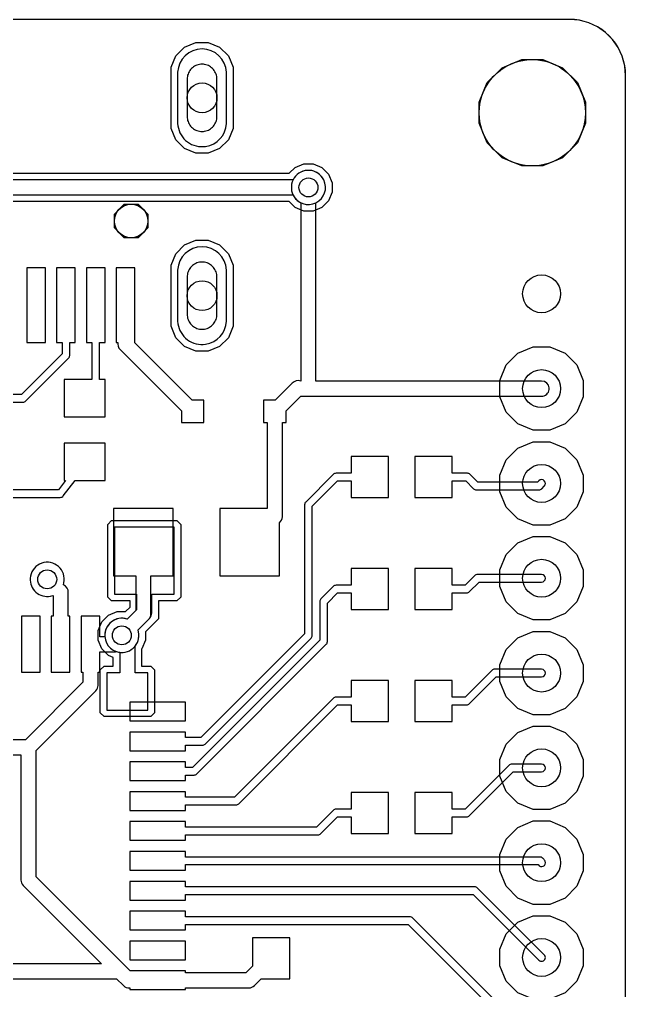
# Model space of a CAD drawing. Header units: millimetres. Extents: x 0 to 60, y 0 to 40.
# Drawn here: x 43.76 to 60, y 13.98 to 40 of the extents above; entities that cross this region are included whole.
import ezdxf

# ---------------------------------------------------------------- set-up
doc = ezdxf.new("R2010")
doc.units = ezdxf.units.MM

msp = doc.modelspace()

# ---------------------------------------------------------------- linework, layer by layer
at = {"layer": '16_copper'}
for points in [[(60, 1.5), (60, 38.5), (60, 38.5), (60, 38.5), (59.978, 38.761), (59.978, 38.761), (59.978, 38.761), (59.91, 39.013), (59.91, 39.013), (59.91, 39.013), (59.799, 39.25), (59.799, 39.25), (59.799, 39.25), (59.649, 39.464), (59.649, 39.464), (59.649, 39.465), (59.465, 39.649), (59.464, 39.649), (59.464, 39.649), (59.25, 39.799), (59.25, 39.799), (59.25, 39.799), (59.013, 39.91), (59.013, 39.91), (59.013, 39.91), (58.761, 39.978), (58.761, 39.978), (58.761, 39.978), (58.5, 40), (58.5, 40), (58.5, 40), (1.5, 40)], [(40.517, 35.881), (50.983, 35.881), (50.983, 35.881), (50.983, 35.881), (51.141, 36.038), (51.374, 36.135), (51.626, 36.135), (51.859, 36.038), (52.038, 35.859), (52.135, 35.626), (52.135, 35.374), (52.038, 35.141), (51.859, 34.962), (51.626, 34.865), (51.374, 34.865), (51.141, 34.962), (50.983, 35.119), (50.983, 35.119), (50.983, 35.119), (40.517, 35.119)]]:
    msp.add_lwpolyline(points, dxfattribs=at)
for points in [[(48.485, 36.415), (48.179, 36.541), (47.945, 36.775), (47.819, 37.081), (47.819, 38.719), (47.945, 39.025), (48.179, 39.259), (48.485, 39.385), (48.815, 39.385), (49.121, 39.259), (49.355, 39.025), (49.481, 38.719), (49.481, 37.081), (49.355, 36.775), (49.121, 36.541), (48.815, 36.415)], [(57.217, 36.075), (56.693, 36.292), (56.292, 36.693), (56.075, 37.217), (56.075, 37.783), (56.292, 38.307), (56.693, 38.708), (57.217, 38.925), (57.783, 38.925), (58.307, 38.708), (58.708, 38.307), (58.925, 37.783), (58.925, 37.217), (58.708, 36.693), (58.307, 36.292), (57.783, 36.075)], [(46.564, 34.15), (46.3, 34.414), (46.3, 34.786), (46.564, 35.05), (46.936, 35.05), (47.2, 34.786), (47.2, 34.414), (46.936, 34.15)], [(48.485, 31.115), (48.179, 31.241), (47.945, 31.475), (47.819, 31.781), (47.819, 33.419), (47.945, 33.725), (48.179, 33.959), (48.485, 34.085), (48.815, 34.085), (49.121, 33.959), (49.355, 33.725), (49.481, 33.419), (49.481, 31.781), (49.355, 31.475), (49.121, 31.241), (48.815, 31.115)], [(57.528, 28.993), (57.117, 29.163), (56.803, 29.477), (56.633, 29.888), (56.633, 30.332), (56.803, 30.743), (57.117, 31.057), (57.528, 31.227), (57.972, 31.227), (58.383, 31.057), (58.697, 30.743), (58.867, 30.332), (58.867, 29.888), (58.697, 29.477), (58.383, 29.163), (57.972, 28.993)], [(57.528, 26.453), (57.117, 26.623), (56.803, 26.937), (56.633, 27.348), (56.633, 27.792), (56.803, 28.203), (57.117, 28.517), (57.528, 28.687), (57.972, 28.687), (58.383, 28.517), (58.697, 28.203), (58.867, 27.792), (58.867, 27.348), (58.697, 26.937), (58.383, 26.623), (57.972, 26.453)], [(46.027, 21.323), (45.923, 21.427), (45.923, 22.573), (46.027, 22.677), (46.269, 22.677), (46.269, 22.678), (46.269, 22.678), (46.269, 22.678), (46.269, 22.678), (46.269, 22.908), (46.269, 22.909), (46.269, 22.909), (46.141, 22.962), (45.962, 23.141), (45.865, 23.374), (45.865, 23.626), (45.962, 23.859), (46.141, 24.038), (46.374, 24.135), (46.596, 24.135), (46.596, 24.135), (46.597, 24.135), (46.719, 24.257), (46.719, 24.258), (46.719, 24.258), (46.719, 24.422), (46.719, 24.423), (46.719, 24.423), (46.719, 24.423), (46.227, 24.423), (46.123, 24.527), (46.123, 26.473), (46.227, 26.577), (47.973, 26.577), (48.077, 26.473), (48.077, 24.527), (47.973, 24.423), (47.481, 24.423), (47.481, 24.422), (47.481, 24.422), (47.481, 24.422), (47.481, 23.942), (47.135, 23.597), (47.135, 23.596), (47.135, 23.596), (47.135, 23.374), (47.038, 23.141), (47.031, 23.133), (47.031, 23.133), (47.031, 23.133), (47.031, 23.133), (47.031, 23.133), (47.031, 22.678), (47.031, 22.677), (47.031, 22.677), (47.031, 22.677), (47.273, 22.677), (47.377, 22.573), (47.377, 21.427), (47.273, 21.323)], [(57.528, 23.913), (57.117, 24.083), (56.803, 24.397), (56.633, 24.808), (56.633, 25.252), (56.803, 25.663), (57.117, 25.977), (57.528, 26.147), (57.972, 26.147), (58.383, 25.977), (58.697, 25.663), (58.867, 25.252), (58.867, 24.808), (58.697, 24.397), (58.383, 24.083), (57.972, 23.913)], [(57.528, 21.373), (57.117, 21.543), (56.803, 21.857), (56.633, 22.268), (56.633, 22.712), (56.803, 23.123), (57.117, 23.437), (57.528, 23.607), (57.972, 23.607), (58.383, 23.437), (58.697, 23.123), (58.867, 22.712), (58.867, 22.268), (58.697, 21.857), (58.383, 21.543), (57.972, 21.373)], [(57.528, 18.833), (57.117, 19.003), (56.803, 19.317), (56.633, 19.728), (56.633, 20.172), (56.803, 20.583), (57.117, 20.897), (57.528, 21.067), (57.972, 21.067), (58.383, 20.897), (58.697, 20.583), (58.867, 20.172), (58.867, 19.728), (58.697, 19.317), (58.383, 19.003), (57.972, 18.833)], [(57.528, 16.293), (57.117, 16.463), (56.803, 16.777), (56.633, 17.188), (56.633, 17.632), (56.803, 18.043), (57.117, 18.357), (57.528, 18.527), (57.972, 18.527), (58.383, 18.357), (58.697, 18.043), (58.867, 17.632), (58.867, 17.188), (58.697, 16.777), (58.383, 16.463), (57.972, 16.293)], [(57.528, 13.753), (57.117, 13.923), (56.803, 14.237), (56.633, 14.648), (56.633, 15.092), (56.803, 15.503), (57.117, 15.817), (57.528, 15.987), (57.972, 15.987), (58.383, 15.817), (58.697, 15.503), (58.867, 15.092), (58.867, 14.648), (58.697, 14.237), (58.383, 13.923), (57.972, 13.753)]]:
    msp.add_lwpolyline(points, close=True, dxfattribs=at)
for points in [[(48.746, 36.598, 0.357806), (49.304, 37.214), (49.304, 38.586, 0.95208), (47.996, 38.586), (47.996, 37.214), (48.002, 37.15), (48.015, 37.087), (48.033, 37.025), (48.058, 36.966), (48.088, 36.909), (48.124, 36.856), (48.165, 36.806), (48.21, 36.761), (48.26, 36.72), (48.313, 36.684), (48.37, 36.654), (48.429, 36.629), (48.491, 36.611), (48.554, 36.598), (48.618, 36.592), (48.682, 36.592)], [(48.746, 31.298, 0.357806), (49.304, 31.914), (49.304, 33.286, 0.95208), (47.996, 33.286), (47.996, 31.914), (48.002, 31.85), (48.015, 31.787), (48.033, 31.725), (48.058, 31.666), (48.088, 31.609), (48.124, 31.556), (48.165, 31.506), (48.21, 31.461), (48.26, 31.42), (48.313, 31.384), (48.37, 31.354), (48.429, 31.329), (48.491, 31.311), (48.554, 31.298), (48.618, 31.292), (48.682, 31.292)], [(47.2, 22.5), (46.853, 22.5), (46.853, 23.209, 0.259222), (46.934, 23.647), (47.244, 23.956, 0.198912), (47.303, 24.1), (47.303, 24.6), (47.9, 24.6), (47.9, 26.4), (46.3, 26.4), (46.3, 24.6), (46.897, 24.6), (46.897, 24.184), (46.647, 23.934, 0.999306), (46.353, 23.066), (46.411, 23.051), (46.447, 23.046), (46.447, 22.5), (46.1, 22.5), (46.1, 21.5), (47.2, 21.5)]]:
    msp.add_lwpolyline(points, format="xyb", close=True, dxfattribs=at)
msp.add_lwpolyline([(40.411, 35.297), (51.089, 35.297, 0.999305), (51.911, 35.703), (51.881, 35.755, 0.576887), (51.089, 35.703), (40.411, 35.703)], format="xyb", dxfattribs=at)
at = {"layer": '1_copper'}
for points in [[(48.746, 36.598, 0.357806), (49.304, 37.214), (49.304, 38.586, 0.95208), (47.996, 38.586), (47.996, 37.214), (48.002, 37.15), (48.015, 37.087), (48.033, 37.025), (48.058, 36.966), (48.088, 36.909), (48.124, 36.856), (48.165, 36.806), (48.21, 36.761), (48.26, 36.72), (48.313, 36.684), (48.37, 36.654), (48.429, 36.629), (48.491, 36.611), (48.554, 36.598), (48.618, 36.592), (48.682, 36.592)], [(57.785, 29.91, 0.915917), (57.75, 30.313), (51.703, 30.313), (51.703, 35.089, 0.999305), (51.297, 35.911), (51.245, 35.881, 0.576887), (51.297, 35.089), (51.297, 30.313, 0.306353), (51.066, 30.254), (50.613, 29.8), (50.3, 29.8), (50.3, 29.2), (50.397, 29.2), (50.397, 26.902), (49.122, 26.902), (49.122, 25.099), (50.722, 25.099), (50.722, 26.513, 0.238151), (50.803, 26.678), (50.803, 29.2), (50.9, 29.2), (50.9, 29.513), (51.294, 29.907), (57.75, 29.907)], [(48.746, 31.298, 0.357806), (49.304, 31.914), (49.304, 33.286, 0.95208), (47.996, 33.286), (47.996, 31.914), (48.002, 31.85), (48.015, 31.787), (48.033, 31.725), (48.058, 31.666), (48.088, 31.609), (48.124, 31.556), (48.165, 31.506), (48.21, 31.461), (48.26, 31.42), (48.313, 31.384), (48.37, 31.354), (48.429, 31.329), (48.491, 31.311), (48.554, 31.298), (48.618, 31.292), (48.682, 31.292)], [(43.55, 29.748), (43.85, 29.748, 0.198912), (43.922, 29.778), (45.072, 30.928, 0.198912), (45.102, 31), (45.102, 31.35), (45.25, 31.35), (45.25, 33.35), (44.75, 33.35), (44.75, 31.35), (44.898, 31.35), (44.898, 31.042), (43.808, 29.952), (43.55, 29.952), (43.55, 30.35), (42.45, 30.35), (42.45, 29.35), (43.55, 29.35)], [(48.7, 29.8), (48.387, 29.8), (46.837, 31.35), (46.85, 31.35), (46.85, 33.35), (46.35, 33.35), (46.35, 31.35), (46.397, 31.35, 0.262456), (46.456, 31.156), (48.1, 29.513), (48.1, 29.2), (48.7, 29.2)], [(48.21, 20.558), (48.66, 20.558, 0.198912), (48.732, 20.588), (51.572, 23.428, 0.198912), (51.602, 23.5), (51.602, 26.958), (52.282, 27.638), (52.65, 27.638), (52.65, 27.19), (53.65, 27.19), (53.65, 28.29), (52.65, 28.29), (52.65, 27.842), (52.24, 27.842, 0.198912), (52.168, 27.812), (51.428, 27.072, 0.198912), (51.398, 27), (51.398, 23.542), (48.618, 20.762), (48.21, 20.762), (48.21, 20.91), (46.71, 20.91), (46.71, 20.41), (48.21, 20.41)], [(55.35, 27.638), (55.718, 27.638), (55.928, 27.428, 0.198912), (56, 27.398), (57.68, 27.398, 0.198912), (57.752, 27.428), (57.822, 27.498, 1), (57.678, 27.642), (57.638, 27.602), (56.042, 27.602), (55.832, 27.812, 0.198912), (55.76, 27.842), (55.35, 27.842), (55.35, 28.29), (54.35, 28.29), (54.35, 27.19), (55.35, 27.19)], [(45.11, 24.01), (45.063, 24.01), (45.063, 24.64, 0.319441), (44.934, 24.853), (44.949, 24.911, 1), (44.051, 25.089), (44.043, 25.03, 0.493145), (44.589, 24.551), (44.647, 24.566), (44.657, 24.556), (44.657, 24.01), (44.61, 24.01), (44.61, 22.51), (45.11, 22.51)], [(48.21, 19.758), (48.435, 19.758, 0.198912), (48.507, 19.788), (51.978, 23.26, 0.198912), (52.008, 23.332), (52.008, 24.364), (52.282, 24.638), (52.65, 24.638), (52.65, 24.19), (53.65, 24.19), (53.65, 25.29), (52.65, 25.29), (52.65, 24.842), (52.24, 24.842, 0.198912), (52.168, 24.812), (51.835, 24.478, 0.198912), (51.805, 24.406), (51.805, 23.374), (48.393, 19.962), (48.21, 19.962), (48.21, 20.11), (46.71, 20.11), (46.71, 19.61), (48.21, 19.61)], [(55.35, 24.638), (55.74, 24.638, 0.198912), (55.812, 24.668), (56.072, 24.928), (57.75, 24.928, 1), (57.75, 25.132), (56.03, 25.132, 0.198912), (55.958, 25.102), (55.698, 24.842), (55.35, 24.842), (55.35, 25.29), (54.35, 25.29), (54.35, 24.19), (55.35, 24.19)], [(55.35, 21.638), (55.74, 21.638, 0.198912), (55.812, 21.668), (56.532, 22.388), (57.75, 22.388, 1), (57.75, 22.592), (56.49, 22.592, 0.198912), (56.418, 22.562), (55.698, 21.842), (55.35, 21.842), (55.35, 22.29), (54.35, 22.29), (54.35, 21.19), (55.35, 21.19)], [(48.21, 18.958), (49.56, 18.958, 0.198912), (49.632, 18.988), (52.282, 21.638), (52.65, 21.638), (52.65, 21.19), (53.65, 21.19), (53.65, 22.29), (52.65, 22.29), (52.65, 21.842), (52.24, 21.842, 0.198912), (52.168, 21.812), (49.518, 19.162), (48.21, 19.162), (48.21, 19.31), (46.71, 19.31), (46.71, 18.81), (48.21, 18.81)], [(55.35, 18.638), (55.74, 18.638, 0.198912), (55.812, 18.668), (56.992, 19.848), (57.75, 19.848, 1), (57.75, 20.052), (56.95, 20.052, 0.198912), (56.878, 20.022), (55.698, 18.842), (55.35, 18.842), (55.35, 19.29), (54.35, 19.29), (54.35, 18.19), (55.35, 18.19)], [(48.21, 18.158), (51.76, 18.158, 0.198912), (51.832, 18.188), (52.282, 18.638), (52.65, 18.638), (52.65, 18.19), (53.65, 18.19), (53.65, 19.29), (52.65, 19.29), (52.65, 18.842), (52.24, 18.842, 0.198912), (52.168, 18.812), (51.718, 18.362), (48.21, 18.362), (48.21, 18.51), (46.71, 18.51), (46.71, 18.01), (48.21, 18.01)], [(48.21, 17.358), (57.658, 17.358, 0.933756), (57.845, 17.447), (57.833, 17.469, 0.19528), (57.772, 17.532), (57.767, 17.536, 0.182684), (57.7, 17.562), (48.21, 17.562), (48.21, 17.71), (46.71, 17.71), (46.71, 17.21), (48.21, 17.21)], [(57.771, 14.771, 0.595647), (57.822, 14.942), (56.032, 16.732, 0.198912), (55.96, 16.762), (48.21, 16.762), (48.21, 16.91), (46.71, 16.91), (46.71, 16.41), (48.21, 16.41), (48.21, 16.558), (55.918, 16.558), (57.678, 14.798), (57.698, 14.783), (57.721, 14.773), (57.746, 14.768)], [(57.771, 12.231, 0.595647), (57.822, 12.402), (54.292, 15.932, 0.198912), (54.22, 15.962), (48.21, 15.962), (48.21, 16.11), (46.71, 16.11), (46.71, 15.61), (48.21, 15.61), (48.21, 15.758), (54.178, 15.758), (57.678, 12.258), (57.698, 12.243), (57.721, 12.233), (57.746, 12.228)]]:
    msp.add_lwpolyline(points, format="xyb", close=True, dxfattribs=at)
for points in [[(44.45, 33.35), (43.95, 33.35), (43.95, 31.35), (44.45, 31.35)], [(46.05, 30.35), (45.902, 30.35), (45.902, 31.35), (46.05, 31.35), (46.05, 33.35), (45.55, 33.35), (45.55, 31.35), (45.698, 31.35), (45.698, 30.35), (44.95, 30.35), (44.95, 29.35), (46.05, 29.35)], [(44.31, 24.01), (43.81, 24.01), (43.81, 22.51), (44.31, 22.51)], [(48.21, 21.71), (46.71, 21.71), (46.71, 21.21), (48.21, 21.21)], [(48.21, 15.31), (46.71, 15.31), (46.71, 14.81), (48.21, 14.81)]]:
    msp.add_lwpolyline(points, close=True, dxfattribs=at)
for points in [[(40.126, 27.195), (44.85, 27.195, 0.234078), (44.931, 27.235), (45.247, 27.65), (46.05, 27.65), (46.05, 28.65), (44.95, 28.65), (44.95, 27.65), (44.991, 27.65), (44.8, 27.398), (40.084, 27.398, 0.198912)], [(40.411, 14.297), (46.361, 14.297), (46.542, 14.116, 0.230597), (46.71, 14.057), (46.71, 14.01), (48.21, 14.01), (48.21, 14.057), (49.91, 14.057, 0.198912), (50.054, 14.116), (50.237, 14.3), (51, 14.3), (51, 15.4), (50, 15.4), (50, 14.637), (49.826, 14.463), (48.21, 14.463), (48.21, 14.51), (46.723, 14.51), (44.203, 17.029), (44.203, 20.416), (45.804, 22.016, 0.198912), (45.863, 22.16), (45.863, 22.51), (45.91, 22.51), (45.91, 23.057), (46.26, 23.057, 0.111995), (46.353, 23.066), (46.411, 23.051, 0.576888), (46.934, 23.647), (47.222, 23.934, 0.198912), (47.281, 24.078), (47.281, 25.099), (47.878, 25.099), (47.878, 26.902), (46.278, 26.902), (46.278, 25.099), (46.875, 25.099), (46.875, 24.162), (46.647, 23.934, 0.538903), (46.044, 23.463), (45.91, 23.463), (45.91, 24.01), (45.41, 24.01), (45.41, 22.51), (45.457, 22.51), (45.457, 22.244), (43.916, 20.703), (38.584, 20.703)], [(38.703, 20.297), (43.797, 20.297), (43.797, 16.945, 0.198912), (43.856, 16.802), (45.955, 14.703), (40.411, 14.703, 0.935301)]]:
    msp.add_lwpolyline(points, format="xyb", dxfattribs=at)
at = {"layer": 'drills_NPTH'}
for centre, radius in [((57.5, 37.5), 1.425), ((46.75, 34.6), 0.45)]:
    msp.add_circle(centre, radius, dxfattribs=at)
at = {"layer": 'drills_PTH'}
for centre, radius in [((48.65, 37.9), 0.4), ((57.75, 32.65), 0.508), ((48.65, 32.6), 0.4), ((57.75, 30.11), 0.508), ((57.75, 27.57), 0.508), ((57.75, 25.03), 0.508), ((57.75, 22.49), 0.508), ((57.75, 19.95), 0.508), ((57.75, 17.41), 0.508), ((57.75, 14.87), 0.508)]:
    msp.add_circle(centre, radius, dxfattribs=at)
at = {"layer": 'drills_via_1_16'}
for centre in [(51.5, 35.5), (44.5, 25), (46.5, 23.5)]:
    msp.add_circle(centre, 0.254, dxfattribs=at)
at = {"layer": 'holes'}
for points in [[(48.25, 37.4), (48.252, 37.365), (48.256, 37.331), (48.264, 37.296), (48.274, 37.263), (48.287, 37.231), (48.304, 37.2), (48.322, 37.171), (48.344, 37.143), (48.367, 37.117), (48.393, 37.094), (48.421, 37.072), (48.45, 37.054), (48.481, 37.037), (48.513, 37.024), (48.546, 37.014), (48.581, 37.006), (48.615, 37.002), (48.65, 37), (48.685, 37.002), (48.719, 37.006), (48.754, 37.014), (48.787, 37.024), (48.819, 37.037), (48.85, 37.054), (48.879, 37.072), (48.907, 37.094), (48.933, 37.117), (48.956, 37.143), (48.978, 37.171), (48.996, 37.2), (49.013, 37.231), (49.026, 37.263), (49.036, 37.296), (49.044, 37.331), (49.048, 37.365), (49.05, 37.4), (49.05, 38.4), (49.048, 38.435), (49.044, 38.469), (49.036, 38.504), (49.026, 38.537), (49.013, 38.569), (48.996, 38.6), (48.978, 38.629), (48.956, 38.657), (48.933, 38.683), (48.907, 38.706), (48.879, 38.728), (48.85, 38.746), (48.819, 38.763), (48.787, 38.776), (48.754, 38.786), (48.719, 38.794), (48.685, 38.798), (48.65, 38.8), (48.615, 38.798), (48.581, 38.794), (48.546, 38.786), (48.513, 38.776), (48.481, 38.763), (48.45, 38.746), (48.421, 38.728), (48.393, 38.706), (48.367, 38.683), (48.344, 38.657), (48.322, 38.629), (48.304, 38.6), (48.287, 38.569), (48.274, 38.537), (48.264, 38.504), (48.256, 38.469), (48.252, 38.435), (48.25, 38.4), (48.25, 37.4)], [(58.925, 37.449), (58.918, 37.348), (58.903, 37.247), (58.882, 37.147), (58.853, 37.05), (58.817, 36.954), (58.775, 36.862), (58.726, 36.772), (58.671, 36.687), (58.61, 36.605), (58.544, 36.528), (58.472, 36.456), (58.395, 36.39), (58.313, 36.329), (58.228, 36.274), (58.138, 36.225), (58.046, 36.183), (57.95, 36.147), (57.853, 36.118), (57.753, 36.097), (57.652, 36.082), (57.551, 36.075), (57.449, 36.075), (57.348, 36.082), (57.247, 36.097), (57.147, 36.118), (57.05, 36.147), (56.954, 36.183), (56.862, 36.225), (56.772, 36.274), (56.687, 36.329), (56.605, 36.39), (56.528, 36.456), (56.456, 36.528), (56.39, 36.605), (56.329, 36.687), (56.274, 36.772), (56.225, 36.862), (56.183, 36.954), (56.147, 37.05), (56.118, 37.147), (56.097, 37.247), (56.082, 37.348), (56.075, 37.449), (56.075, 37.551), (56.082, 37.652), (56.097, 37.753), (56.118, 37.853), (56.147, 37.95), (56.183, 38.046), (56.225, 38.138), (56.274, 38.228), (56.329, 38.313), (56.39, 38.395), (56.456, 38.472), (56.528, 38.544), (56.605, 38.61), (56.687, 38.671), (56.772, 38.726), (56.862, 38.775), (56.954, 38.817), (57.05, 38.853), (57.147, 38.882), (57.247, 38.903), (57.348, 38.918), (57.449, 38.925), (57.551, 38.925), (57.652, 38.918), (57.753, 38.903), (57.853, 38.882), (57.95, 38.853), (58.046, 38.817), (58.138, 38.775), (58.228, 38.726), (58.313, 38.671), (58.395, 38.61), (58.472, 38.544), (58.544, 38.472), (58.61, 38.395), (58.671, 38.313), (58.726, 38.228), (58.775, 38.138), (58.817, 38.046), (58.853, 37.95), (58.882, 37.853), (58.903, 37.753), (58.918, 37.652), (58.925, 37.551), (58.925, 37.449)], [(46.721, 34.15), (46.662, 34.158), (46.605, 34.173), (46.551, 34.196), (46.499, 34.225), (46.453, 34.261), (46.411, 34.303), (46.375, 34.349), (46.346, 34.401), (46.323, 34.455), (46.308, 34.512), (46.3, 34.571), (46.3, 34.629), (46.308, 34.688), (46.323, 34.745), (46.346, 34.799), (46.375, 34.851), (46.411, 34.897), (46.453, 34.939), (46.499, 34.975), (46.551, 35.004), (46.605, 35.027), (46.662, 35.042), (46.721, 35.05), (46.779, 35.05), (46.838, 35.042), (46.895, 35.027), (46.949, 35.004), (47.001, 34.975), (47.047, 34.939), (47.089, 34.897), (47.125, 34.851), (47.154, 34.799), (47.177, 34.745), (47.192, 34.688), (47.2, 34.629), (47.2, 34.571), (47.192, 34.512), (47.177, 34.455), (47.154, 34.401), (47.125, 34.349), (47.089, 34.303), (47.047, 34.261), (47.001, 34.225), (46.949, 34.196), (46.895, 34.173), (46.838, 34.158), (46.779, 34.15), (46.721, 34.15)], [(48.25, 32.1), (48.252, 32.065), (48.256, 32.031), (48.264, 31.996), (48.274, 31.963), (48.287, 31.931), (48.304, 31.9), (48.322, 31.871), (48.344, 31.843), (48.367, 31.817), (48.393, 31.794), (48.421, 31.772), (48.45, 31.754), (48.481, 31.737), (48.513, 31.724), (48.546, 31.714), (48.581, 31.706), (48.615, 31.702), (48.65, 31.7), (48.685, 31.702), (48.719, 31.706), (48.754, 31.714), (48.787, 31.724), (48.819, 31.737), (48.85, 31.754), (48.879, 31.772), (48.907, 31.794), (48.933, 31.817), (48.956, 31.843), (48.978, 31.871), (48.996, 31.9), (49.013, 31.931), (49.026, 31.963), (49.036, 31.996), (49.044, 32.031), (49.048, 32.065), (49.05, 32.1), (49.05, 33.1), (49.048, 33.135), (49.044, 33.169), (49.036, 33.204), (49.026, 33.237), (49.013, 33.269), (48.996, 33.3), (48.978, 33.329), (48.956, 33.357), (48.933, 33.383), (48.907, 33.406), (48.879, 33.428), (48.85, 33.446), (48.819, 33.463), (48.787, 33.476), (48.754, 33.486), (48.719, 33.494), (48.685, 33.498), (48.65, 33.5), (48.615, 33.498), (48.581, 33.494), (48.546, 33.486), (48.513, 33.476), (48.481, 33.463), (48.45, 33.446), (48.421, 33.428), (48.393, 33.406), (48.367, 33.383), (48.344, 33.357), (48.322, 33.329), (48.304, 33.3), (48.287, 33.269), (48.274, 33.237), (48.264, 33.204), (48.256, 33.169), (48.252, 33.135), (48.25, 33.1), (48.25, 32.1)]]:
    msp.add_lwpolyline(points, close=True, dxfattribs=at)
at = {"layer": 'outline'}
msp.add_lwpolyline([(60, 1.5), (60, 38.5), (59.994, 38.631), (59.977, 38.76), (59.949, 38.888), (59.91, 39.013), (59.859, 39.134), (59.799, 39.25), (59.729, 39.36), (59.649, 39.464), (59.561, 39.561), (59.464, 39.649), (59.36, 39.729), (59.25, 39.799), (59.134, 39.859), (59.013, 39.91), (58.888, 39.949), (58.76, 39.977), (58.631, 39.994), (58.5, 40), (1.5, 40)], dxfattribs=at)

doc.saveas('drawing.dxf')
